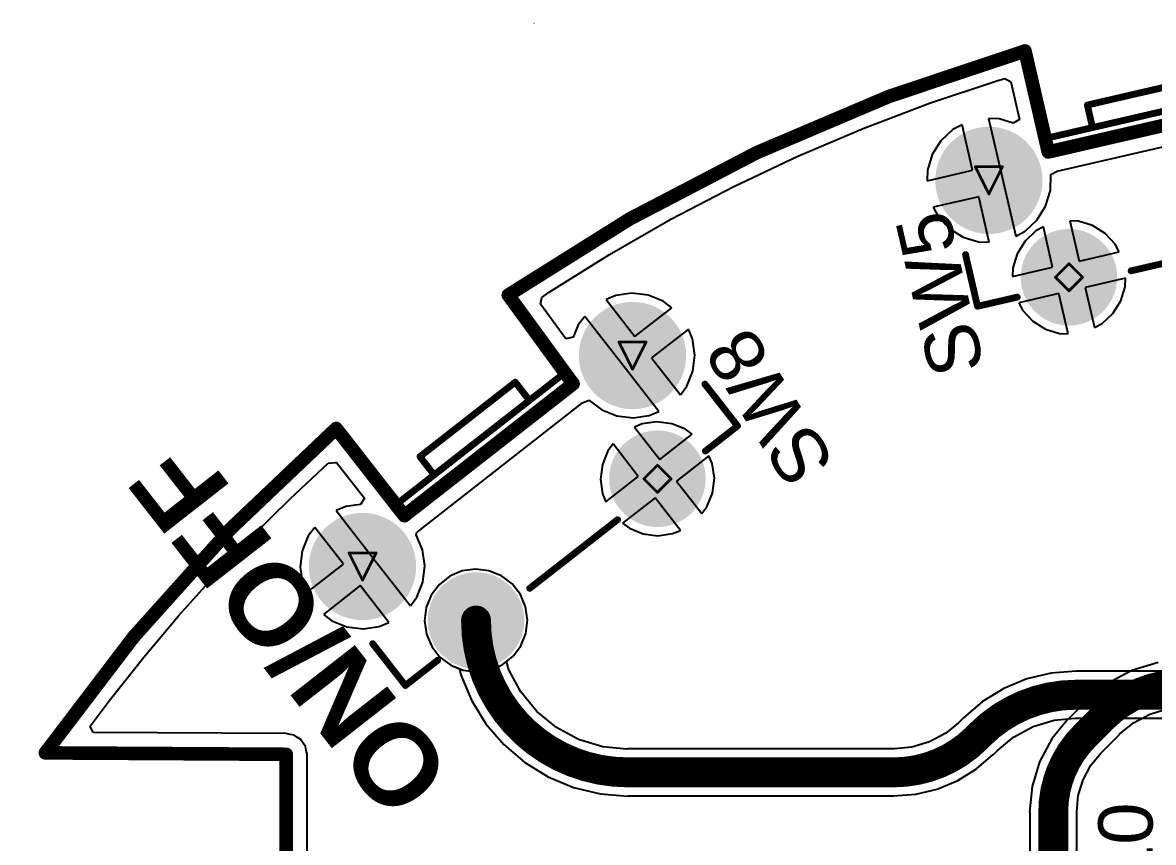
# Model space of a CAD drawing. Header units: inches. Extents: x -5 to 426, y -53 to 116.
# Drawn here: x -0.42 to 20.7, y -1.67 to 13.64 of the extents above; entities that cross this region are included whole.
import ezdxf

# ---------------------------------------------------------------- set-up
doc = ezdxf.new("R2010")
doc.units = ezdxf.units.IN
for name, color, linetype in [('Board Outline', 216, 'Continuous'), ('Bottom Layer', 5, 'Continuous'), ('Bottom Solder', 6, 'Continuous'), ('Drill Drawing', 1, 'Continuous'), ('Multi-Layer', 9, 'Continuous'), ('Pad Holes', 156, 'Continuous'), ('Top Layer', 1, 'Continuous'), ('Top Overlay', 2, 'Continuous'), ('Top Solder', 216, 'Continuous')]:
    doc.layers.add(name, color=color, linetype=linetype)
doc.styles.add('Arial', font='', dxfattribs={"height": 0.2})
doc.styles.add('Arial_Bold', font='', dxfattribs={"height": 0.2})
doc.styles.get('Arial').set_extended_font_data('Arial')
doc.styles.get('Arial_Bold').set_extended_font_data('Arial', bold=True)

# ---------------------------------------------------------------- blocks, each defined once
blk = doc.blocks.new('TS_1087E_B3D2_18')
at = {"layer": 'Bottom Layer'}
h = blk.add_hatch(color=5, dxfattribs=at)
edge = h.paths.add_edge_path()
edge.add_arc((-1.05, 3.2), 0.9, 0, 360)
h = blk.add_hatch(color=5, dxfattribs=at)
edge = h.paths.add_edge_path()
edge.add_arc((1.05, 2.15), 0.8, 0, 360)
h = blk.add_hatch(color=5, dxfattribs=at)
edge = h.paths.add_edge_path()
edge.add_arc((1.05, -2.15), 0.8, 0, 360)
h = blk.add_hatch(color=5, dxfattribs=at)
edge = h.paths.add_edge_path()
edge.add_arc((-1.05, -3.2), 0.9, 0, 360)
at = {"layer": 'Bottom Solder'}
h = blk.add_hatch(color=6, dxfattribs=at)
edge = h.paths.add_edge_path()
edge.add_arc((-1.05, 3.2), 1.002, 0, 360)
h = blk.add_hatch(color=6, dxfattribs=at)
edge = h.paths.add_edge_path()
edge.add_arc((1.05, 2.15), 0.902, 0, 360)
h = blk.add_hatch(color=6, dxfattribs=at)
edge = h.paths.add_edge_path()
edge.add_arc((1.05, -2.15), 0.902, 0, 360)
h = blk.add_hatch(color=6, dxfattribs=at)
edge = h.paths.add_edge_path()
edge.add_arc((-1.05, -3.2), 1.002, 0, 360)
at = {"layer": 'Multi-Layer'}
h = blk.add_hatch(color=9, dxfattribs=at)
edge = h.paths.add_edge_path()
edge.add_arc((-1.05, 3.2), 0.9, 0, 360)
h = blk.add_hatch(color=9, dxfattribs=at)
edge = h.paths.add_edge_path()
edge.add_arc((1.05, 2.15), 0.8, 0, 360)
h = blk.add_hatch(color=9, dxfattribs=at)
edge = h.paths.add_edge_path()
edge.add_arc((1.05, -2.15), 0.8, 0, 360)
h = blk.add_hatch(color=9, dxfattribs=at)
edge = h.paths.add_edge_path()
edge.add_arc((-1.05, -3.2), 0.9, 0, 360)
at = {"layer": 'Pad Holes'}
h = blk.add_hatch(color=7, dxfattribs=at)
edge = h.paths.add_edge_path()
edge.add_arc((-1.05, 3.2), 0.5, 0, 360)
h = blk.add_hatch(color=7, dxfattribs=at)
edge = h.paths.add_edge_path()
edge.add_arc((1.05, 2.15), 0.45, 0, 360)
h = blk.add_hatch(color=7, dxfattribs=at)
edge = h.paths.add_edge_path()
edge.add_arc((1.05, -2.15), 0.45, 0, 360)
h = blk.add_hatch(color=7, dxfattribs=at)
edge = h.paths.add_edge_path()
edge.add_arc((-1.05, -3.2), 0.5, 0, 360)
at = {"layer": 'Top Layer'}
h = blk.add_hatch(color=1, dxfattribs=at)
edge = h.paths.add_edge_path()
edge.add_arc((-1.05, 3.2), 0.9, 0, 360)
h = blk.add_hatch(color=1, dxfattribs=at)
edge = h.paths.add_edge_path()
edge.add_arc((1.05, 2.15), 0.8, 0, 360)
h = blk.add_hatch(color=1, dxfattribs=at)
edge = h.paths.add_edge_path()
edge.add_arc((1.05, -2.15), 0.8, 0, 360)
h = blk.add_hatch(color=1, dxfattribs=at)
edge = h.paths.add_edge_path()
edge.add_arc((-1.05, -3.2), 0.9, 0, 360)
at = {"layer": 'Top Solder'}
h = blk.add_hatch(color=216, dxfattribs=at)
edge = h.paths.add_edge_path()
edge.add_arc((-1.05, 3.2), 1.002, 0, 360)
h = blk.add_hatch(color=216, dxfattribs=at)
edge = h.paths.add_edge_path()
edge.add_arc((1.05, 2.15), 0.902, 0, 360)
h = blk.add_hatch(color=216, dxfattribs=at)
edge = h.paths.add_edge_path()
edge.add_arc((1.05, -2.15), 0.902, 0, 360)
h = blk.add_hatch(color=216, dxfattribs=at)
edge = h.paths.add_edge_path()
edge.add_arc((-1.05, -3.2), 1.002, 0, 360)
at = {"layer": 'Top Overlay'}
for points in [[(0.203, 3.937, 0.127, 0.127, 0), (1.194, 3.937, 0.127, 0.127, 0)], [(1.194, 3.175, 0.127, 0.127, 0), (1.194, 3.937, 0.127, 0.127, 0)], [(-1.575, -1.854, 0.127, 0.127, 0), (-1.575, 1.93, 0.127, 0.127, 0)], [(-2.007, 1.168, 0.127, 0.127, 0), (-1.579, 1.168, 0.127, 0.127, 0)], [(-2.007, -1.092, 0.127, 0.127, 0), (-2.007, 1.168, 0.127, 0.127, 0)], [(-1.575, 1.164, 0.127, 0.127, 0), (-1.579, 1.168, 0.127, 0.127, 0)], [(1.194, -0.991, 0.127, 0.127, 0), (1.194, 1.092, 0.127, 0.127, 0)], [(-2.007, -1.092, 0.127, 0.127, 0), (-1.579, -1.092, 0.127, 0.127, 0)], [(1.194, -3.937, 0.127, 0.127, 0), (1.194, -3.175, 0.127, 0.127, 0)], [(0.203, -3.937, 0.127, 0.127, 0), (1.194, -3.937, 0.127, 0.127, 0)]]:
    blk.add_lwpolyline(points, format="xyseb", dxfattribs=at)
for points in [[(0.171, 3.937, 0.0635, 0.0635, 1), (0.235, 3.937, 0.0635, 0.0635, 1)], [(1.162, 3.937, 0.0635, 0.0635, 1), (1.226, 3.937, 0.0635, 0.0635, 1)], [(1.162, 3.937, 0.0635, 0.0635, 1), (1.226, 3.937, 0.0635, 0.0635, 1)], [(1.162, 3.175, 0.0635, 0.0635, 1), (1.226, 3.175, 0.0635, 0.0635, 1)], [(-1.607, 1.93, 0.0635, 0.0635, 1), (-1.543, 1.93, 0.0635, 0.0635, 1)], [(-2.038, 1.168, 0.0635, 0.0635, 1), (-1.975, 1.168, 0.0635, 0.0635, 1)], [(-2.038, 1.168, 0.0635, 0.0635, 1), (-1.975, 1.168, 0.0635, 0.0635, 1)], [(-1.611, 1.168, 0.0635, 0.0635, 1), (-1.548, 1.168, 0.0635, 0.0635, 1)], [(-1.611, 1.168, 0.0635, 0.0635, 1), (-1.548, 1.168, 0.0635, 0.0635, 1)], [(-1.607, 1.164, 0.0635, 0.0635, 1), (-1.543, 1.164, 0.0635, 0.0635, 1)], [(1.162, 1.092, 0.0635, 0.0635, 1), (1.226, 1.092, 0.0635, 0.0635, 1)], [(-2.038, -1.092, 0.0635, 0.0635, 1), (-1.975, -1.092, 0.0635, 0.0635, 1)], [(-2.038, -1.092, 0.0635, 0.0635, 1), (-1.975, -1.092, 0.0635, 0.0635, 1)], [(-1.611, -1.092, 0.0635, 0.0635, 1), (-1.548, -1.092, 0.0635, 0.0635, 1)], [(1.162, -0.991, 0.0635, 0.0635, 1), (1.226, -0.991, 0.0635, 0.0635, 1)], [(-1.607, -1.854, 0.0635, 0.0635, 1), (-1.543, -1.854, 0.0635, 0.0635, 1)], [(1.162, -3.175, 0.0635, 0.0635, 1), (1.226, -3.175, 0.0635, 0.0635, 1)], [(0.171, -3.937, 0.0635, 0.0635, 1), (0.235, -3.937, 0.0635, 0.0635, 1)], [(1.162, -3.937, 0.0635, 0.0635, 1), (1.226, -3.937, 0.0635, 0.0635, 1)], [(1.162, -3.937, 0.0635, 0.0635, 1), (1.226, -3.937, 0.0635, 0.0635, 1)]]:
    blk.add_lwpolyline(points, format="xyseb", close=True, dxfattribs=at)
blk = doc.blocks.new('TS_1087E_B3D2_21')
at = {"layer": 'Bottom Layer'}
h = blk.add_hatch(color=5, dxfattribs=at)
edge = h.paths.add_edge_path()
edge.add_arc((-1.05, 3.2), 0.9, 0, 360)
h = blk.add_hatch(color=5, dxfattribs=at)
edge = h.paths.add_edge_path()
edge.add_arc((1.05, 2.15), 0.8, 0, 360)
h = blk.add_hatch(color=5, dxfattribs=at)
edge = h.paths.add_edge_path()
edge.add_arc((1.05, -2.15), 0.8, 0, 360)
h = blk.add_hatch(color=5, dxfattribs=at)
edge = h.paths.add_edge_path()
edge.add_arc((-1.05, -3.2), 0.9, 0, 360)
at = {"layer": 'Bottom Solder'}
h = blk.add_hatch(color=6, dxfattribs=at)
edge = h.paths.add_edge_path()
edge.add_arc((-1.05, 3.2), 1.002, 0, 360)
h = blk.add_hatch(color=6, dxfattribs=at)
edge = h.paths.add_edge_path()
edge.add_arc((1.05, 2.15), 0.902, 0, 360)
h = blk.add_hatch(color=6, dxfattribs=at)
edge = h.paths.add_edge_path()
edge.add_arc((1.05, -2.15), 0.902, 0, 360)
h = blk.add_hatch(color=6, dxfattribs=at)
edge = h.paths.add_edge_path()
edge.add_arc((-1.05, -3.2), 1.002, 0, 360)
at = {"layer": 'Multi-Layer'}
h = blk.add_hatch(color=9, dxfattribs=at)
edge = h.paths.add_edge_path()
edge.add_arc((-1.05, 3.2), 0.9, 0, 360)
h = blk.add_hatch(color=9, dxfattribs=at)
edge = h.paths.add_edge_path()
edge.add_arc((1.05, 2.15), 0.8, 0, 360)
h = blk.add_hatch(color=9, dxfattribs=at)
edge = h.paths.add_edge_path()
edge.add_arc((1.05, -2.15), 0.8, 0, 360)
h = blk.add_hatch(color=9, dxfattribs=at)
edge = h.paths.add_edge_path()
edge.add_arc((-1.05, -3.2), 0.9, 0, 360)
at = {"layer": 'Pad Holes'}
h = blk.add_hatch(color=7, dxfattribs=at)
edge = h.paths.add_edge_path()
edge.add_arc((-1.05, 3.2), 0.5, 0, 360)
h = blk.add_hatch(color=7, dxfattribs=at)
edge = h.paths.add_edge_path()
edge.add_arc((1.05, 2.15), 0.45, 0, 360)
h = blk.add_hatch(color=7, dxfattribs=at)
edge = h.paths.add_edge_path()
edge.add_arc((1.05, -2.15), 0.45, 0, 360)
h = blk.add_hatch(color=7, dxfattribs=at)
edge = h.paths.add_edge_path()
edge.add_arc((-1.05, -3.2), 0.5, 0, 360)
at = {"layer": 'Top Layer'}
h = blk.add_hatch(color=1, dxfattribs=at)
edge = h.paths.add_edge_path()
edge.add_arc((-1.05, 3.2), 0.9, 0, 360)
h = blk.add_hatch(color=1, dxfattribs=at)
edge = h.paths.add_edge_path()
edge.add_arc((1.05, 2.15), 0.8, 0, 360)
h = blk.add_hatch(color=1, dxfattribs=at)
edge = h.paths.add_edge_path()
edge.add_arc((1.05, -2.15), 0.8, 0, 360)
h = blk.add_hatch(color=1, dxfattribs=at)
edge = h.paths.add_edge_path()
edge.add_arc((-1.05, -3.2), 0.9, 0, 360)
at = {"layer": 'Top Solder'}
h = blk.add_hatch(color=216, dxfattribs=at)
edge = h.paths.add_edge_path()
edge.add_arc((-1.05, 3.2), 1.002, 0, 360)
h = blk.add_hatch(color=216, dxfattribs=at)
edge = h.paths.add_edge_path()
edge.add_arc((1.05, 2.15), 0.902, 0, 360)
h = blk.add_hatch(color=216, dxfattribs=at)
edge = h.paths.add_edge_path()
edge.add_arc((1.05, -2.15), 0.902, 0, 360)
h = blk.add_hatch(color=216, dxfattribs=at)
edge = h.paths.add_edge_path()
edge.add_arc((-1.05, -3.2), 1.002, 0, 360)
at = {"layer": 'Top Overlay'}
for points in [[(0.203, 3.937, 0.127, 0.127, 0), (1.194, 3.937, 0.127, 0.127, 0)], [(1.194, 3.175, 0.127, 0.127, 0), (1.194, 3.937, 0.127, 0.127, 0)], [(-1.575, -1.854, 0.127, 0.127, 0), (-1.575, 1.93, 0.127, 0.127, 0)], [(-2.007, 1.168, 0.127, 0.127, 0), (-1.579, 1.168, 0.127, 0.127, 0)], [(-2.007, -1.092, 0.127, 0.127, 0), (-2.007, 1.168, 0.127, 0.127, 0)], [(-1.575, 1.164, 0.127, 0.127, 0), (-1.579, 1.168, 0.127, 0.127, 0)], [(1.194, -0.991, 0.127, 0.127, 0), (1.194, 1.092, 0.127, 0.127, 0)], [(-2.007, -1.092, 0.127, 0.127, 0), (-1.579, -1.092, 0.127, 0.127, 0)], [(1.194, -3.937, 0.127, 0.127, 0), (1.194, -3.175, 0.127, 0.127, 0)], [(0.203, -3.937, 0.127, 0.127, 0), (1.194, -3.937, 0.127, 0.127, 0)]]:
    blk.add_lwpolyline(points, format="xyseb", dxfattribs=at)
for points in [[(0.171, 3.937, 0.0635, 0.0635, 1), (0.235, 3.937, 0.0635, 0.0635, 1)], [(1.162, 3.937, 0.0635, 0.0635, 1), (1.226, 3.937, 0.0635, 0.0635, 1)], [(1.162, 3.937, 0.0635, 0.0635, 1), (1.226, 3.937, 0.0635, 0.0635, 1)], [(1.162, 3.175, 0.0635, 0.0635, 1), (1.226, 3.175, 0.0635, 0.0635, 1)], [(-1.607, 1.93, 0.0635, 0.0635, 1), (-1.543, 1.93, 0.0635, 0.0635, 1)], [(-2.038, 1.168, 0.0635, 0.0635, 1), (-1.975, 1.168, 0.0635, 0.0635, 1)], [(-2.038, 1.168, 0.0635, 0.0635, 1), (-1.975, 1.168, 0.0635, 0.0635, 1)], [(-1.611, 1.168, 0.0635, 0.0635, 1), (-1.548, 1.168, 0.0635, 0.0635, 1)], [(-1.611, 1.168, 0.0635, 0.0635, 1), (-1.548, 1.168, 0.0635, 0.0635, 1)], [(-1.607, 1.164, 0.0635, 0.0635, 1), (-1.543, 1.164, 0.0635, 0.0635, 1)], [(1.162, 1.092, 0.0635, 0.0635, 1), (1.226, 1.092, 0.0635, 0.0635, 1)], [(-2.038, -1.092, 0.0635, 0.0635, 1), (-1.975, -1.092, 0.0635, 0.0635, 1)], [(-2.038, -1.092, 0.0635, 0.0635, 1), (-1.975, -1.092, 0.0635, 0.0635, 1)], [(-1.611, -1.092, 0.0635, 0.0635, 1), (-1.548, -1.092, 0.0635, 0.0635, 1)], [(1.162, -0.991, 0.0635, 0.0635, 1), (1.226, -0.991, 0.0635, 0.0635, 1)], [(-1.607, -1.854, 0.0635, 0.0635, 1), (-1.543, -1.854, 0.0635, 0.0635, 1)], [(1.162, -3.175, 0.0635, 0.0635, 1), (1.226, -3.175, 0.0635, 0.0635, 1)], [(0.171, -3.937, 0.0635, 0.0635, 1), (0.235, -3.937, 0.0635, 0.0635, 1)], [(1.162, -3.937, 0.0635, 0.0635, 1), (1.226, -3.937, 0.0635, 0.0635, 1)], [(1.162, -3.937, 0.0635, 0.0635, 1), (1.226, -3.937, 0.0635, 0.0635, 1)]]:
    blk.add_lwpolyline(points, format="xyseb", close=True, dxfattribs=at)

msp = doc.modelspace()

# ---------------------------------------------------------------- linework, layer by layer
at = {"layer": 'Board Outline'}
for points in [[(9.122, 13.622, 0.0127, 0.0127, 0), (9.135, 13.632, 0.0127, 0.0127, 0)], [(8.648, 8.55, 0.254, 0.254, -0.079223), (18.3, 13.109, 0.254, 0.254, 0)], [(18.3, 13.109, 0.254, 0.254, 0), (18.735, 11.222, 0.254, 0.254, 0)], [(18.735, 11.222, 0.254, 0.254, 0), (22.633, 12.122, 0.254, 0.254, 0)], [(8.648, 8.55, 0.254, 0.254, 0), (9.858, 6.892, 0.254, 0.254, 0)], [(6.706, 4.429, 0.254, 0.254, 0), (9.858, 6.892, 0.254, 0.254, 0)], [(49.772, 6.348, 0.254, 0.254, -1.144567), (-0.298, -38.441, 0.254, 0.254, 0)], [(0, 0, 0.254, 0.254, -0.06024), (5.433, 6.058, 0.254, 0.254, 0)], [(5.433, 6.058, 0.254, 0.254, 0), (6.706, 4.429, 0.254, 0.254, 0)], [(0, 0, 0.254, 0.254, 0), (4.499, -0.027, 0.254, 0.254, 0)], [(0, 0, 0.0127, 0.0127, 0), (4.518, 0, 0.0127, 0.0127, 0)], [(0, 0, 0.0127, 0.0127, 0), (4.499, -0.027, 0.0127, 0.0127, 0)], [(4.499, -38.429, 0.254, 0.254, 0), (4.499, -0.027, 0.254, 0.254, 0)]]:
    msp.add_lwpolyline(points, format="xyseb", dxfattribs=at)
for points in [[(9.119, 13.622, 0.00635, 0.00635, 1), (9.125, 13.622, 0.00635, 0.00635, 1)], [(9.131, 13.632, 0.00635, 0.00635, 1), (9.138, 13.632, 0.00635, 0.00635, 1)], [(18.236, 13.109, 0.127, 0.127, 1), (18.363, 13.109, 0.127, 0.127, 1)], [(18.236, 13.109, 0.127, 0.127, 1), (18.363, 13.109, 0.127, 0.127, 1)], [(18.672, 11.222, 0.127, 0.127, 1), (18.799, 11.222, 0.127, 0.127, 1)], [(18.672, 11.222, 0.127, 0.127, 1), (18.799, 11.222, 0.127, 0.127, 1)], [(8.584, 8.55, 0.127, 0.127, 1), (8.711, 8.55, 0.127, 0.127, 1)], [(8.584, 8.55, 0.127, 0.127, 1), (8.711, 8.55, 0.127, 0.127, 1)], [(9.795, 6.892, 0.127, 0.127, 1), (9.922, 6.892, 0.127, 0.127, 1)], [(9.795, 6.892, 0.127, 0.127, 1), (9.922, 6.892, 0.127, 0.127, 1)], [(5.37, 6.058, 0.127, 0.127, 1), (5.497, 6.058, 0.127, 0.127, 1)], [(5.37, 6.058, 0.127, 0.127, 1), (5.497, 6.058, 0.127, 0.127, 1)], [(6.643, 4.429, 0.127, 0.127, 1), (6.77, 4.429, 0.127, 0.127, 1)], [(6.643, 4.429, 0.127, 0.127, 1), (6.77, 4.429, 0.127, 0.127, 1)], [(-0.063, 0, 0.127, 0.127, 1), (0.064, 0, 0.127, 0.127, 1)], [(-0.063, 0, 0.127, 0.127, 1), (0.064, 0, 0.127, 0.127, 1)], [(-0.003, 0, 0.00635, 0.00635, 1), (0.003, 0, 0.00635, 0.00635, 1)], [(-0.003, 0, 0.00635, 0.00635, 1), (0.003, 0, 0.00635, 0.00635, 1)], [(4.436, -0.027, 0.127, 0.127, 1), (4.563, -0.027, 0.127, 0.127, 1)], [(4.436, -0.027, 0.127, 0.127, 1), (4.563, -0.027, 0.127, 0.127, 1)], [(4.515, 0, 0.00635, 0.00635, 1), (4.521, 0, 0.00635, 0.00635, 1)], [(4.496, -0.027, 0.00635, 0.00635, 1), (4.502, -0.027, 0.00635, 0.00635, 1)]]:
    msp.add_lwpolyline(points, format="xyseb", close=True, dxfattribs=at)
at = {"layer": 'Bottom Layer'}
for p, q in [((16.516, 12.131), (17.772, 12.551)), ((17.772, 12.551), (17.925, 12.596)), ((17.925, 12.596), (18.034, 12.532)), ((18.034, 12.532), (18.196, 11.831)), ((15.277, 11.662), (16.516, 12.131)), ((17.818, 11.84), (17.62, 11.847)), ((17.62, 11.847), (17.874, 10.749)), ((18.082, 11.759), (17.818, 11.84)), ((18.196, 11.831), (18.082, 11.759)), ((14.058, 11.144), (15.277, 11.662)), ((16.95, 11.639), (16.728, 11.432)), ((17.125, 11.732), (16.95, 11.639)), ((17.322, 10.882), (17.125, 11.732)), ((18.902, 10.862), (22.72, 11.743)), ((16.728, 11.432), (16.567, 11.175)), ((12.86, 10.578), (14.058, 11.144)), ((16.567, 11.175), (16.478, 10.884)), ((16.478, 10.884), (16.471, 10.686)), ((16.471, 10.686), (17.322, 10.882)), ((18.774, 10.5), (18.785, 10.803)), ((18.785, 10.803), (18.902, 10.862)), ((11.686, 9.965), (12.86, 10.578)), ((17.874, 10.749), (18.127, 9.651)), ((17.436, 10.387), (16.586, 10.191)), ((17.632, 9.537), (17.436, 10.387)), ((18.685, 10.209), (18.774, 10.5)), ((16.586, 10.191), (16.679, 10.016)), ((18.524, 9.951), (18.685, 10.209)), ((10.536, 9.307), (11.686, 9.965)), ((16.679, 10.016), (16.886, 9.794)), ((18.302, 9.744), (18.524, 9.951)), ((19.297, 9.93), (19.139, 9.936)), ((19.139, 9.936), (19.312, 9.186)), ((19.563, 9.849), (19.297, 9.93)), ((16.886, 9.794), (17.144, 9.633)), ((18.127, 9.651), (18.302, 9.744)), ((18.504, 9.747), (18.301, 9.558)), ((18.644, 9.822), (18.504, 9.747)), ((18.817, 9.072), (18.644, 9.822)), ((19.798, 9.702), (19.563, 9.849)), ((17.144, 9.633), (17.434, 9.544)), ((17.434, 9.544), (17.632, 9.537)), ((18.301, 9.558), (18.154, 9.323)), ((19.987, 9.499), (19.798, 9.702)), ((9.414, 8.603), (10.536, 9.307)), ((18.154, 9.323), (18.073, 9.057)), ((19.312, 9.186), (20.061, 9.36)), ((20.061, 9.36), (19.987, 9.499)), ((18.068, 8.899), (18.817, 9.072)), ((18.073, 9.057), (18.068, 8.899)), ((20.176, 8.865), (19.426, 8.692)), ((19.426, 8.692), (19.599, 7.942)), ((20.089, 8.441), (20.17, 8.706)), ((20.17, 8.706), (20.176, 8.865)), ((9.252, 8.382), (9.273, 8.507)), ((9.273, 8.507), (9.414, 8.603)), ((10.657, 8.542), (10.475, 8.465)), ((10.475, 8.465), (11.012, 7.777)), ((10.958, 8.584), (10.657, 8.542)), ((11.26, 8.547), (10.958, 8.584)), ((11.542, 8.433), (11.26, 8.547)), ((18.931, 8.577), (18.182, 8.404)), ((19.104, 7.828), (18.931, 8.577)), ((9.724, 7.735), (9.252, 8.382)), ((11.012, 7.777), (11.7, 8.314)), ((11.7, 8.314), (11.542, 8.433)), ((18.182, 8.404), (18.256, 8.265)), ((18.256, 8.265), (18.445, 8.062)), ((19.942, 8.206), (20.089, 8.441)), ((10.075, 8.152), (9.955, 7.993)), ((10.768, 7.264), (10.075, 8.152)), ((18.445, 8.062), (18.681, 7.914)), ((19.739, 8.016), (19.942, 8.206)), ((9.955, 7.993), (9.862, 7.762)), ((12.013, 7.914), (11.325, 7.377)), ((12.09, 7.731), (12.013, 7.914)), ((18.681, 7.914), (18.946, 7.833)), ((18.946, 7.833), (19.104, 7.828)), ((19.599, 7.942), (19.739, 8.016)), ((9.862, 7.762), (9.724, 7.735)), ((12.132, 7.43), (12.09, 7.731)), ((12.095, 7.129), (12.132, 7.43)), ((11.462, 6.376), (10.768, 7.264)), ((11.325, 7.377), (11.862, 6.689)), ((11.981, 6.847), (12.095, 7.129)), ((11.862, 6.689), (11.981, 6.847)), ((10.034, 6.536), (10.153, 6.59)), ((10.153, 6.59), (10.395, 6.407)), ((6.945, 4.123), (10.034, 6.536)), ((10.395, 6.407), (10.677, 6.293)), ((11.279, 6.299), (11.462, 6.376)), ((10.677, 6.293), (10.979, 6.256)), ((10.979, 6.256), (11.279, 6.299)), ((11.15, 6.143), (11.004, 6.082)), ((11.425, 6.182), (11.15, 6.143)), ((11.7, 6.148), (11.425, 6.182)), ((11.957, 6.044), (11.7, 6.148)), ((11.004, 6.082), (11.478, 5.476)), ((11.478, 5.476), (12.084, 5.949)), ((12.084, 5.949), (11.957, 6.044)), ((10.604, 5.769), (10.509, 5.643)), ((11.077, 5.163), (10.604, 5.769)), ((10.509, 5.643), (10.405, 5.385)), ((12.396, 5.549), (11.79, 5.075)), ((12.458, 5.403), (12.396, 5.549)), ((4.572, 4.747), (5.285, 5.411)), ((5.285, 5.411), (5.422, 5.424)), ((5.422, 5.424), (5.437, 5.423)), ((5.437, 5.423), (5.96, 4.754)), ((10.405, 5.385), (10.371, 5.11)), ((12.497, 5.128), (12.458, 5.403)), ((10.371, 5.11), (10.409, 4.835)), ((10.471, 4.689), (11.077, 5.163)), ((11.79, 5.075), (12.264, 4.469)), ((12.463, 4.853), (12.497, 5.128)), ((3.855, 4.039), (4.572, 4.747)), ((5.96, 4.754), (5.887, 4.64)), ((10.409, 4.835), (10.471, 4.689)), ((11.39, 4.763), (10.784, 4.289)), ((11.864, 4.156), (11.39, 4.763)), ((12.359, 4.596), (12.463, 4.853)), ((5.614, 4.602), (5.432, 4.524)), ((5.432, 4.524), (6.125, 3.636)), ((5.887, 4.64), (5.614, 4.602)), ((12.264, 4.469), (12.359, 4.596)), ((10.784, 4.289), (10.91, 4.194)), ((3.16, 3.309), (3.855, 4.039)), ((4.912, 4.053), (4.798, 3.772)), ((5.031, 4.212), (4.912, 4.053)), ((5.569, 3.524), (5.031, 4.212)), ((6.928, 4.071), (6.939, 4.12)), ((7.047, 3.791), (6.928, 4.071)), ((6.939, 4.12), (6.945, 4.123)), ((10.91, 4.194), (11.168, 4.09)), ((11.168, 4.09), (11.443, 4.056)), ((11.443, 4.056), (11.718, 4.095)), ((11.718, 4.095), (11.864, 4.156)), ((4.798, 3.772), (4.761, 3.47)), ((6.125, 3.636), (6.819, 2.749)), ((7.089, 3.49), (7.047, 3.791)), ((4.761, 3.47), (4.803, 3.169)), ((4.881, 2.987), (5.569, 3.524)), ((7.052, 3.189), (7.089, 3.49)), ((7.789, 3.397), (7.558, 3.299)), ((8.037, 3.432), (7.789, 3.397)), ((8.286, 3.402), (8.037, 3.432)), ((8.518, 3.308), (8.286, 3.402)), ((2.487, 2.558), (3.16, 3.309)), ((4.803, 3.169), (4.881, 2.987)), ((6.938, 2.907), (7.052, 3.189)), ((7.558, 3.299), (7.36, 3.145)), ((8.719, 3.157), (8.518, 3.308)), ((5.881, 3.124), (5.194, 2.586)), ((6.419, 2.436), (5.881, 3.124)), ((7.36, 3.145), (7.209, 2.945)), ((8.873, 2.959), (8.719, 3.157)), ((8.971, 2.728), (8.873, 2.959)), ((6.819, 2.749), (6.938, 2.907)), ((7.209, 2.945), (7.115, 2.712)), ((1.837, 1.788), (2.487, 2.558)), ((5.194, 2.586), (5.352, 2.467)), ((7.115, 2.712), (7.085, 2.463)), ((9.006, 2.48), (8.971, 2.728)), ((5.352, 2.467), (5.634, 2.353)), ((5.634, 2.353), (5.935, 2.316)), ((5.935, 2.316), (6.236, 2.358)), ((6.236, 2.358), (6.419, 2.436)), ((7.085, 2.463), (7.12, 2.215)), ((8.975, 2.231), (9.006, 2.48)), ((7.12, 2.215), (7.218, 1.984)), ((8.882, 1.999), (8.975, 2.231)), ((7.218, 1.984), (7.372, 1.787)), ((8.731, 1.798), (8.882, 1.999)), ((1.21, 0.998), (1.837, 1.788)), ((7.372, 1.787), (7.572, 1.636)), ((8.614, 1.707), (8.731, 1.798)), ((8.661, 1.552), (8.614, 1.707)), ((7.572, 1.636), (7.738, 1.569)), ((7.738, 1.569), (7.764, 1.459)), ((8.883, 1.137), (8.661, 1.552)), ((18.791, 1.49), (18.336, 1.381)), ((19.257, 1.527), (18.791, 1.49)), ((19.257, 1.526), (19.257, 1.527)), ((27.071, 1.526), (19.257, 1.526)), ((7.764, 1.459), (7.961, 0.984)), ((18.336, 1.381), (17.904, 1.202)), ((9.182, 0.773), (8.883, 1.137)), ((17.904, 1.202), (17.505, 0.957)), ((0.836, 0.496), (1.21, 0.998)), ((7.961, 0.984), (8.229, 0.545)), ((17.505, 0.957), (17.149, 0.654)), ((9.546, 0.474), (9.182, 0.773)), ((17.149, 0.654), (17.088, 0.591)), ((17.149, 0.654), (17.149, 0.654)), ((18.847, 0.611), (19.238, 0.649)), ((19.238, 0.649), (19.257, 0.645)), ((19.257, 0.645), (27.071, 0.645)), ((0.893, 0.383), (0.836, 0.496)), ((8.229, 0.545), (8.564, 0.154)), ((9.962, 0.252), (9.546, 0.474)), ((17.061, 0.563), (16.824, 0.369)), ((17.087, 0.59), (17.061, 0.563)), ((17.088, 0.591), (17.087, 0.59)), ((18.088, 0.296), (18.452, 0.491)), ((18.452, 0.491), (18.847, 0.611)), ((4.501, 0.361), (0.893, 0.383)), ((4.574, 0.346), (4.501, 0.361)), ((4.648, 0.331), (4.574, 0.346)), ((4.649, 0.331), (4.648, 0.331)), ((4.65, 0.331), (4.649, 0.331)), ((4.712, 0.289), (4.65, 0.331)), ((4.774, 0.247), (4.712, 0.289)), ((4.774, 0.246), (4.774, 0.247)), ((4.775, 0.246), (4.774, 0.246)), ((4.817, 0.183), (4.775, 0.246)), ((10.412, 0.115), (9.962, 0.252)), ((16.824, 0.369), (16.519, 0.206)), ((17.784, 0.047), (18.088, 0.296)), ((4.858, 0.121), (4.817, 0.183)), ((4.858, 0.12), (4.858, 0.121)), ((4.859, 0.119), (4.858, 0.12)), ((4.873, 0.046), (4.859, 0.119)), ((4.888, -0.027), (4.873, 0.046)), ((8.564, 0.154), (8.955, -0.18)), ((10.856, 0.071), (10.412, 0.115)), ((10.881, 0.076), (10.856, 0.071)), ((15.846, 0.076), (10.881, 0.076)), ((15.86, 0.073), (15.846, 0.076)), ((16.189, 0.106), (15.86, 0.073)), ((16.519, 0.206), (16.189, 0.106)), ((17.71, -0.032), (17.773, 0.03)), ((17.773, 0.03), (17.784, 0.047)), ((4.888, -38.429), (4.888, -0.027)), ((8.955, -0.18), (9.393, -0.449)), ((17.395, -0.3), (17.708, -0.033)), ((17.708, -0.033), (17.71, -0.032)), ((17.043, -0.517), (17.395, -0.3)), ((9.393, -0.449), (9.868, -0.645)), ((16.66, -0.675), (17.043, -0.517)), ((9.868, -0.645), (10.368, -0.766)), ((10.368, -0.766), (10.881, -0.806)), ((10.881, -0.806), (10.881, -0.804)), ((10.881, -0.804), (15.846, -0.804)), ((15.846, -0.804), (15.848, -0.804)), ((15.848, -0.804), (16.258, -0.771)), ((16.258, -0.771), (16.66, -0.675))]:
    msp.add_line(p, q, dxfattribs=at)
for points in [[(10.881, -0.364, 0.559, 0.559, -0.414214), (8.045, 2.472, 0.559, 0.559, 0)], [(17.461, 0.342, 0.559, 0.559, -0.198912), (19.257, 1.086, 0.559, 0.559, 0)], [(19.257, 1.086, 0.559, 0.559, 0), (27.071, 1.086, 0.559, 0.559, 0)], [(17.399, 0.279, 0.559, 0.559, -0.198912), (15.846, -0.364, 0.559, 0.559, 0)], [(17.399, 0.279, 0.559, 0.559, 0), (17.461, 0.342, 0.559, 0.559, 0)], [(10.881, -0.364, 0.559, 0.559, 0), (15.846, -0.364, 0.559, 0.559, 0)]]:
    msp.add_lwpolyline(points, format="xyseb", dxfattribs=at)
for points in [[(7.906, 2.472, 0.279, 0.279, 1), (8.185, 2.472, 0.279, 0.279, 1)], [(19.118, 1.086, 0.279, 0.279, 1), (19.397, 1.086, 0.279, 0.279, 1)], [(19.118, 1.086, 0.279, 0.279, 1), (19.397, 1.086, 0.279, 0.279, 1)], [(17.259, 0.279, 0.279, 0.279, 1), (17.539, 0.279, 0.279, 0.279, 1)], [(17.259, 0.279, 0.279, 0.279, 1), (17.539, 0.279, 0.279, 0.279, 1)], [(17.322, 0.342, 0.279, 0.279, 1), (17.601, 0.342, 0.279, 0.279, 1)], [(17.322, 0.342, 0.279, 0.279, 1), (17.601, 0.342, 0.279, 0.279, 1)], [(10.741, -0.364, 0.279, 0.279, 1), (11.021, -0.364, 0.279, 0.279, 1)], [(10.741, -0.364, 0.279, 0.279, 1), (11.021, -0.364, 0.279, 0.279, 1)], [(15.706, -0.364, 0.279, 0.279, 1), (15.985, -0.364, 0.279, 0.279, 1)], [(15.706, -0.364, 0.279, 0.279, 1), (15.985, -0.364, 0.279, 0.279, 1)]]:
    msp.add_lwpolyline(points, format="xyseb", close=True, dxfattribs=at)
at = {"layer": 'Drill Drawing'}
for points in [[(17.372, 10.946, 0.0508, 0.0508, 0), (17.88, 10.946, 0.0508, 0.0508, 0)], [(17.372, 10.946, 0.0508, 0.0508, 0), (17.626, 10.438, 0.0508, 0.0508, 0)], [(17.626, 10.438, 0.0508, 0.0508, 0), (17.88, 10.946, 0.0508, 0.0508, 0)], [(18.868, 8.882, 0.0508, 0.0508, 0), (19.122, 9.136, 0.0508, 0.0508, 0)], [(19.122, 9.136, 0.0508, 0.0508, 0), (19.376, 8.882, 0.0508, 0.0508, 0)], [(18.868, 8.882, 0.0508, 0.0508, 0), (19.122, 8.628, 0.0508, 0.0508, 0)], [(19.122, 8.628, 0.0508, 0.0508, 0), (19.376, 8.882, 0.0508, 0.0508, 0)], [(10.714, 7.674, 0.0508, 0.0508, 0), (11.222, 7.674, 0.0508, 0.0508, 0)], [(10.714, 7.674, 0.0508, 0.0508, 0), (10.968, 7.166, 0.0508, 0.0508, 0)], [(10.968, 7.166, 0.0508, 0.0508, 0), (11.222, 7.674, 0.0508, 0.0508, 0)], [(11.18, 5.119, 0.0508, 0.0508, 0), (11.434, 5.373, 0.0508, 0.0508, 0)], [(11.434, 5.373, 0.0508, 0.0508, 0), (11.688, 5.119, 0.0508, 0.0508, 0)], [(11.18, 5.119, 0.0508, 0.0508, 0), (11.434, 4.865, 0.0508, 0.0508, 0)], [(11.434, 4.865, 0.0508, 0.0508, 0), (11.688, 5.119, 0.0508, 0.0508, 0)], [(5.671, 3.734, 0.0508, 0.0508, 0), (6.179, 3.734, 0.0508, 0.0508, 0)], [(5.671, 3.734, 0.0508, 0.0508, 0), (5.925, 3.226, 0.0508, 0.0508, 0)], [(5.925, 3.226, 0.0508, 0.0508, 0), (6.179, 3.734, 0.0508, 0.0508, 0)], [(7.791, 2.472, 0.0508, 0.0508, 0), (8.045, 2.726, 0.0508, 0.0508, 0)], [(8.045, 2.726, 0.0508, 0.0508, 0), (8.299, 2.472, 0.0508, 0.0508, 0)], [(7.791, 2.472, 0.0508, 0.0508, 0), (8.045, 2.218, 0.0508, 0.0508, 0)], [(8.045, 2.218, 0.0508, 0.0508, 0), (8.299, 2.472, 0.0508, 0.0508, 0)]]:
    msp.add_lwpolyline(points, format="xyseb", dxfattribs=at)
for points in [[(17.36, 10.946, 0.0254, 0.0254, 1), (17.385, 10.946, 0.0254, 0.0254, 1)], [(17.36, 10.946, 0.0254, 0.0254, 1), (17.385, 10.946, 0.0254, 0.0254, 1)], [(17.868, 10.946, 0.0254, 0.0254, 1), (17.893, 10.946, 0.0254, 0.0254, 1)], [(17.868, 10.946, 0.0254, 0.0254, 1), (17.893, 10.946, 0.0254, 0.0254, 1)], [(17.614, 10.438, 0.0254, 0.0254, 1), (17.639, 10.438, 0.0254, 0.0254, 1)], [(17.614, 10.438, 0.0254, 0.0254, 1), (17.639, 10.438, 0.0254, 0.0254, 1)], [(19.109, 9.136, 0.0254, 0.0254, 1), (19.134, 9.136, 0.0254, 0.0254, 1)], [(19.109, 9.136, 0.0254, 0.0254, 1), (19.134, 9.136, 0.0254, 0.0254, 1)], [(18.855, 8.882, 0.0254, 0.0254, 1), (18.88, 8.882, 0.0254, 0.0254, 1)], [(18.855, 8.882, 0.0254, 0.0254, 1), (18.88, 8.882, 0.0254, 0.0254, 1)], [(19.363, 8.882, 0.0254, 0.0254, 1), (19.388, 8.882, 0.0254, 0.0254, 1)], [(19.363, 8.882, 0.0254, 0.0254, 1), (19.388, 8.882, 0.0254, 0.0254, 1)], [(19.109, 8.628, 0.0254, 0.0254, 1), (19.134, 8.628, 0.0254, 0.0254, 1)], [(19.109, 8.628, 0.0254, 0.0254, 1), (19.134, 8.628, 0.0254, 0.0254, 1)], [(10.702, 7.674, 0.0254, 0.0254, 1), (10.727, 7.674, 0.0254, 0.0254, 1)], [(10.702, 7.674, 0.0254, 0.0254, 1), (10.727, 7.674, 0.0254, 0.0254, 1)], [(11.21, 7.674, 0.0254, 0.0254, 1), (11.235, 7.674, 0.0254, 0.0254, 1)], [(11.21, 7.674, 0.0254, 0.0254, 1), (11.235, 7.674, 0.0254, 0.0254, 1)], [(10.956, 7.166, 0.0254, 0.0254, 1), (10.981, 7.166, 0.0254, 0.0254, 1)], [(10.956, 7.166, 0.0254, 0.0254, 1), (10.981, 7.166, 0.0254, 0.0254, 1)], [(11.421, 5.373, 0.0254, 0.0254, 1), (11.447, 5.373, 0.0254, 0.0254, 1)], [(11.421, 5.373, 0.0254, 0.0254, 1), (11.447, 5.373, 0.0254, 0.0254, 1)], [(11.167, 5.119, 0.0254, 0.0254, 1), (11.193, 5.119, 0.0254, 0.0254, 1)], [(11.167, 5.119, 0.0254, 0.0254, 1), (11.193, 5.119, 0.0254, 0.0254, 1)], [(11.675, 5.119, 0.0254, 0.0254, 1), (11.701, 5.119, 0.0254, 0.0254, 1)], [(11.675, 5.119, 0.0254, 0.0254, 1), (11.701, 5.119, 0.0254, 0.0254, 1)], [(11.421, 4.865, 0.0254, 0.0254, 1), (11.447, 4.865, 0.0254, 0.0254, 1)], [(11.421, 4.865, 0.0254, 0.0254, 1), (11.447, 4.865, 0.0254, 0.0254, 1)], [(5.658, 3.734, 0.0254, 0.0254, 1), (5.684, 3.734, 0.0254, 0.0254, 1)], [(5.658, 3.734, 0.0254, 0.0254, 1), (5.684, 3.734, 0.0254, 0.0254, 1)], [(6.166, 3.734, 0.0254, 0.0254, 1), (6.192, 3.734, 0.0254, 0.0254, 1)], [(6.166, 3.734, 0.0254, 0.0254, 1), (6.192, 3.734, 0.0254, 0.0254, 1)], [(5.912, 3.226, 0.0254, 0.0254, 1), (5.938, 3.226, 0.0254, 0.0254, 1)], [(5.912, 3.226, 0.0254, 0.0254, 1), (5.938, 3.226, 0.0254, 0.0254, 1)], [(8.033, 2.726, 0.0254, 0.0254, 1), (8.058, 2.726, 0.0254, 0.0254, 1)], [(8.033, 2.726, 0.0254, 0.0254, 1), (8.058, 2.726, 0.0254, 0.0254, 1)], [(7.779, 2.472, 0.0254, 0.0254, 1), (7.804, 2.472, 0.0254, 0.0254, 1)], [(7.779, 2.472, 0.0254, 0.0254, 1), (7.804, 2.472, 0.0254, 0.0254, 1)], [(8.287, 2.472, 0.0254, 0.0254, 1), (8.312, 2.472, 0.0254, 0.0254, 1)], [(8.287, 2.472, 0.0254, 0.0254, 1), (8.312, 2.472, 0.0254, 0.0254, 1)], [(8.033, 2.218, 0.0254, 0.0254, 1), (8.058, 2.218, 0.0254, 0.0254, 1)], [(8.033, 2.218, 0.0254, 0.0254, 1), (8.058, 2.218, 0.0254, 0.0254, 1)]]:
    msp.add_lwpolyline(points, format="xyseb", close=True, dxfattribs=at)
at = {"layer": 'Top Layer'}
for p, q in [((16.516, 12.131), (17.772, 12.551)), ((17.772, 12.551), (17.925, 12.596)), ((17.925, 12.596), (18.034, 12.532)), ((18.034, 12.532), (18.196, 11.831)), ((15.277, 11.662), (16.516, 12.131)), ((17.818, 11.84), (17.62, 11.847)), ((17.62, 11.847), (17.874, 10.749)), ((18.082, 11.759), (17.818, 11.84)), ((18.196, 11.831), (18.082, 11.759)), ((14.058, 11.144), (15.277, 11.662)), ((16.95, 11.639), (16.728, 11.432)), ((17.125, 11.732), (16.95, 11.639)), ((17.322, 10.882), (17.125, 11.732)), ((18.902, 10.862), (22.72, 11.743)), ((16.728, 11.432), (16.567, 11.175)), ((12.86, 10.578), (14.058, 11.144)), ((16.567, 11.175), (16.478, 10.884)), ((16.478, 10.884), (16.471, 10.686)), ((16.471, 10.686), (17.322, 10.882)), ((18.774, 10.5), (18.785, 10.803)), ((18.785, 10.803), (18.902, 10.862)), ((11.686, 9.965), (12.86, 10.578)), ((17.874, 10.749), (18.127, 9.651)), ((17.436, 10.387), (16.586, 10.191)), ((17.632, 9.537), (17.436, 10.387)), ((18.685, 10.209), (18.774, 10.5)), ((16.586, 10.191), (16.679, 10.016)), ((18.524, 9.951), (18.685, 10.209)), ((10.536, 9.307), (11.686, 9.965)), ((16.679, 10.016), (16.886, 9.794)), ((18.302, 9.744), (18.524, 9.951)), ((19.297, 9.93), (19.139, 9.936)), ((19.139, 9.936), (19.312, 9.186)), ((19.563, 9.849), (19.297, 9.93)), ((16.886, 9.794), (17.144, 9.633)), ((18.127, 9.651), (18.302, 9.744)), ((18.504, 9.747), (18.301, 9.558)), ((18.644, 9.822), (18.504, 9.747)), ((18.817, 9.072), (18.644, 9.822)), ((19.798, 9.702), (19.563, 9.849)), ((17.144, 9.633), (17.434, 9.544)), ((17.434, 9.544), (17.632, 9.537)), ((18.301, 9.558), (18.154, 9.323)), ((19.987, 9.499), (19.798, 9.702)), ((9.414, 8.603), (10.536, 9.307)), ((18.154, 9.323), (18.073, 9.057)), ((19.312, 9.186), (20.061, 9.36)), ((20.061, 9.36), (19.987, 9.499)), ((18.068, 8.899), (18.817, 9.072)), ((18.073, 9.057), (18.068, 8.899)), ((20.176, 8.865), (19.426, 8.692)), ((19.426, 8.692), (19.599, 7.942)), ((20.089, 8.441), (20.17, 8.706)), ((20.17, 8.706), (20.176, 8.865)), ((9.252, 8.382), (9.273, 8.507)), ((9.273, 8.507), (9.414, 8.603)), ((10.657, 8.542), (10.475, 8.465)), ((10.475, 8.465), (11.012, 7.777)), ((10.958, 8.584), (10.657, 8.542)), ((11.26, 8.547), (10.958, 8.584)), ((11.542, 8.433), (11.26, 8.547)), ((18.931, 8.577), (18.182, 8.404)), ((19.104, 7.828), (18.931, 8.577)), ((9.724, 7.735), (9.252, 8.382)), ((11.012, 7.777), (11.7, 8.314)), ((11.7, 8.314), (11.542, 8.433)), ((18.182, 8.404), (18.256, 8.265)), ((18.256, 8.265), (18.445, 8.062)), ((19.942, 8.206), (20.089, 8.441)), ((10.075, 8.152), (9.955, 7.993)), ((10.768, 7.264), (10.075, 8.152)), ((18.445, 8.062), (18.681, 7.914)), ((19.739, 8.016), (19.942, 8.206)), ((9.955, 7.993), (9.862, 7.762)), ((12.013, 7.914), (11.325, 7.377)), ((12.09, 7.731), (12.013, 7.914)), ((18.681, 7.914), (18.946, 7.833)), ((18.946, 7.833), (19.104, 7.828)), ((19.599, 7.942), (19.739, 8.016)), ((9.862, 7.762), (9.724, 7.735)), ((12.132, 7.43), (12.09, 7.731)), ((12.095, 7.129), (12.132, 7.43)), ((11.462, 6.376), (10.768, 7.264)), ((11.325, 7.377), (11.862, 6.689)), ((11.981, 6.847), (12.095, 7.129)), ((11.862, 6.689), (11.981, 6.847)), ((10.034, 6.536), (10.153, 6.59)), ((10.153, 6.59), (10.395, 6.407)), ((6.945, 4.123), (10.034, 6.536)), ((10.395, 6.407), (10.677, 6.293)), ((11.279, 6.299), (11.462, 6.376)), ((10.677, 6.293), (10.979, 6.256)), ((10.979, 6.256), (11.279, 6.299)), ((11.15, 6.143), (11.004, 6.082)), ((11.425, 6.182), (11.15, 6.143)), ((11.7, 6.148), (11.425, 6.182)), ((11.957, 6.044), (11.7, 6.148)), ((11.004, 6.082), (11.478, 5.476)), ((11.478, 5.476), (12.084, 5.949)), ((12.084, 5.949), (11.957, 6.044)), ((10.604, 5.769), (10.509, 5.643)), ((11.077, 5.163), (10.604, 5.769)), ((10.509, 5.643), (10.405, 5.385)), ((12.396, 5.549), (11.79, 5.075)), ((12.458, 5.403), (12.396, 5.549)), ((4.572, 4.747), (5.285, 5.411)), ((5.285, 5.411), (5.422, 5.424)), ((5.422, 5.424), (5.437, 5.423)), ((5.437, 5.423), (5.96, 4.754)), ((10.405, 5.385), (10.371, 5.11)), ((12.497, 5.128), (12.458, 5.403)), ((10.371, 5.11), (10.409, 4.835)), ((10.471, 4.689), (11.077, 5.163)), ((11.79, 5.075), (12.264, 4.469)), ((12.463, 4.853), (12.497, 5.128)), ((3.855, 4.039), (4.572, 4.747)), ((5.96, 4.754), (5.887, 4.64)), ((10.409, 4.835), (10.471, 4.689)), ((11.39, 4.763), (10.784, 4.289)), ((11.864, 4.156), (11.39, 4.763)), ((12.359, 4.596), (12.463, 4.853)), ((5.614, 4.602), (5.432, 4.524)), ((5.432, 4.524), (6.125, 3.636)), ((5.887, 4.64), (5.614, 4.602)), ((12.264, 4.469), (12.359, 4.596)), ((10.784, 4.289), (10.91, 4.194)), ((3.16, 3.309), (3.855, 4.039)), ((4.912, 4.053), (4.798, 3.772)), ((5.031, 4.212), (4.912, 4.053)), ((5.569, 3.524), (5.031, 4.212)), ((6.928, 4.071), (6.939, 4.12)), ((7.047, 3.791), (6.928, 4.071)), ((6.939, 4.12), (6.945, 4.123)), ((10.91, 4.194), (11.168, 4.09)), ((11.168, 4.09), (11.443, 4.056)), ((11.443, 4.056), (11.718, 4.095)), ((11.718, 4.095), (11.864, 4.156)), ((4.798, 3.772), (4.761, 3.47)), ((6.125, 3.636), (6.819, 2.749)), ((7.089, 3.49), (7.047, 3.791)), ((4.761, 3.47), (4.803, 3.169)), ((4.881, 2.987), (5.569, 3.524)), ((7.052, 3.189), (7.089, 3.49)), ((7.789, 3.397), (7.558, 3.299)), ((8.037, 3.432), (7.789, 3.397)), ((8.286, 3.402), (8.037, 3.432)), ((8.518, 3.308), (8.286, 3.402)), ((2.487, 2.558), (3.16, 3.309)), ((4.803, 3.169), (4.881, 2.987)), ((6.938, 2.907), (7.052, 3.189)), ((7.558, 3.299), (7.36, 3.145)), ((8.719, 3.157), (8.518, 3.308)), ((5.881, 3.124), (5.194, 2.586)), ((6.419, 2.436), (5.881, 3.124)), ((7.36, 3.145), (7.209, 2.945)), ((8.873, 2.959), (8.719, 3.157)), ((8.971, 2.728), (8.873, 2.959)), ((6.819, 2.749), (6.938, 2.907)), ((7.209, 2.945), (7.115, 2.712)), ((1.837, 1.788), (2.487, 2.558)), ((5.194, 2.586), (5.352, 2.467)), ((7.115, 2.712), (7.085, 2.463)), ((9.006, 2.48), (8.971, 2.728)), ((5.352, 2.467), (5.634, 2.353)), ((5.634, 2.353), (5.935, 2.316)), ((5.935, 2.316), (6.236, 2.358)), ((6.236, 2.358), (6.419, 2.436)), ((7.085, 2.463), (7.12, 2.215)), ((8.975, 2.231), (9.006, 2.48)), ((7.12, 2.215), (7.218, 1.984)), ((8.882, 1.999), (8.975, 2.231)), ((7.218, 1.984), (7.372, 1.787)), ((8.731, 1.798), (8.882, 1.999)), ((1.21, 0.998), (1.837, 1.788)), ((7.372, 1.787), (7.572, 1.636)), ((8.533, 1.644), (8.731, 1.798)), ((7.572, 1.636), (7.805, 1.542)), ((7.805, 1.542), (8.054, 1.511)), ((8.054, 1.511), (8.302, 1.546)), ((8.302, 1.546), (8.533, 1.644)), ((20.293, 1.539), (19.839, 1.296)), ((20.785, 1.688), (20.293, 1.539)), ((19.839, 1.296), (19.441, 0.97)), ((0.836, 0.496), (1.21, 0.998)), ((19.444, 0.967), (19.109, 0.631)), ((19.441, 0.97), (19.444, 0.967)), ((19.106, 0.634), (18.8, 0.261)), ((19.109, 0.631), (19.106, 0.634)), ((20.328, 0.564), (20.63, 0.725)), ((20.63, 0.725), (20.957, 0.825)), ((0.893, 0.383), (0.836, 0.496)), ((20.074, 0.356), (20.328, 0.564)), ((4.501, 0.361), (0.893, 0.383)), ((4.574, 0.346), (4.501, 0.361)), ((4.648, 0.331), (4.574, 0.346)), ((4.649, 0.331), (4.648, 0.331)), ((4.65, 0.331), (4.649, 0.331)), ((4.712, 0.289), (4.65, 0.331)), ((4.774, 0.247), (4.712, 0.289)), ((4.774, 0.246), (4.774, 0.247)), ((4.775, 0.246), (4.774, 0.246)), ((4.817, 0.183), (4.775, 0.246)), ((18.8, 0.261), (18.572, -0.165)), ((19.731, 0.009), (20.067, 0.344)), ((20.067, 0.344), (20.074, 0.356)), ((4.858, 0.121), (4.817, 0.183)), ((4.858, 0.12), (4.858, 0.121)), ((4.859, 0.119), (4.858, 0.12)), ((4.873, 0.046), (4.859, 0.119)), ((4.888, -0.027), (4.873, 0.046)), ((19.532, -0.229), (19.722, 0.002)), ((19.722, 0.002), (19.731, 0.009)), ((4.888, -38.429), (4.888, -0.027)), ((18.572, -0.165), (18.432, -0.627)), ((19.386, -0.502), (19.532, -0.229)), ((18.432, -0.627), (18.385, -1.108)), ((19.296, -0.799), (19.386, -0.502)), ((19.266, -1.097), (19.296, -0.799)), ((18.385, -1.108), (18.388, -1.108)), ((18.388, -1.108), (18.388, -8.657)), ((19.269, -1.108), (19.266, -1.097)), ((19.269, -6.733), (19.269, -1.108))]:
    msp.add_line(p, q, dxfattribs=at)
for points in [[(19.755, 0.655, 0.559, 0.559, -0.198912), (21.298, 1.294, 0.559, 0.559, 0)], [(19.42, 0.32, 0.559, 0.559, 0), (19.755, 0.655, 0.559, 0.559, 0)], [(18.828, -1.108, 0.559, 0.559, -0.198912), (19.42, 0.32, 0.559, 0.559, 0)], [(18.828, -9.145, 0.559, 0.559, 0), (18.828, -1.108, 0.559, 0.559, 0)]]:
    msp.add_lwpolyline(points, format="xyseb", dxfattribs=at)
for points in [[(19.616, 0.655, 0.279, 0.279, 1), (19.895, 0.655, 0.279, 0.279, 1)], [(19.616, 0.655, 0.279, 0.279, 1), (19.895, 0.655, 0.279, 0.279, 1)], [(19.28, 0.32, 0.279, 0.279, 1), (19.56, 0.32, 0.279, 0.279, 1)], [(19.28, 0.32, 0.279, 0.279, 1), (19.56, 0.32, 0.279, 0.279, 1)], [(18.689, -1.108, 0.279, 0.279, 1), (18.968, -1.108, 0.279, 0.279, 1)], [(18.689, -1.108, 0.279, 0.279, 1), (18.968, -1.108, 0.279, 0.279, 1)]]:
    msp.add_lwpolyline(points, format="xyseb", close=True, dxfattribs=at)

# ---------------------------------------------------------------- block references
for name, p, rotation in [('TS_1087E_B3D2_21', (20.98, 10.389), 283), ('TS_1087E_B3D2_18', (9.093, 4.623), 308.0000000000001)]:
    msp.add_blockref(name, p, dxfattribs=dict(rotation=rotation))

# ---------------------------------------------------------------- texts
at = {"layer": 'Top Overlay'}
for s, height, rotation, style, p in [('SW5', 1.016, 103, 'Arial', (17.549, 7.183)), ('SW8', 1.016, 122, 'Arial', (14.773, 5.411)), ('ON/OFF', 1.524, 128, 'Arial_Bold', (7.659, -0.391)), ('R10', 1.016, 90, 'Arial', (20.685, -3.53))]:
    msp.add_text(s, height=height, rotation=rotation, dxfattribs=dict(at, style=style)).set_placement(p)

doc.saveas('drawing.dxf')
